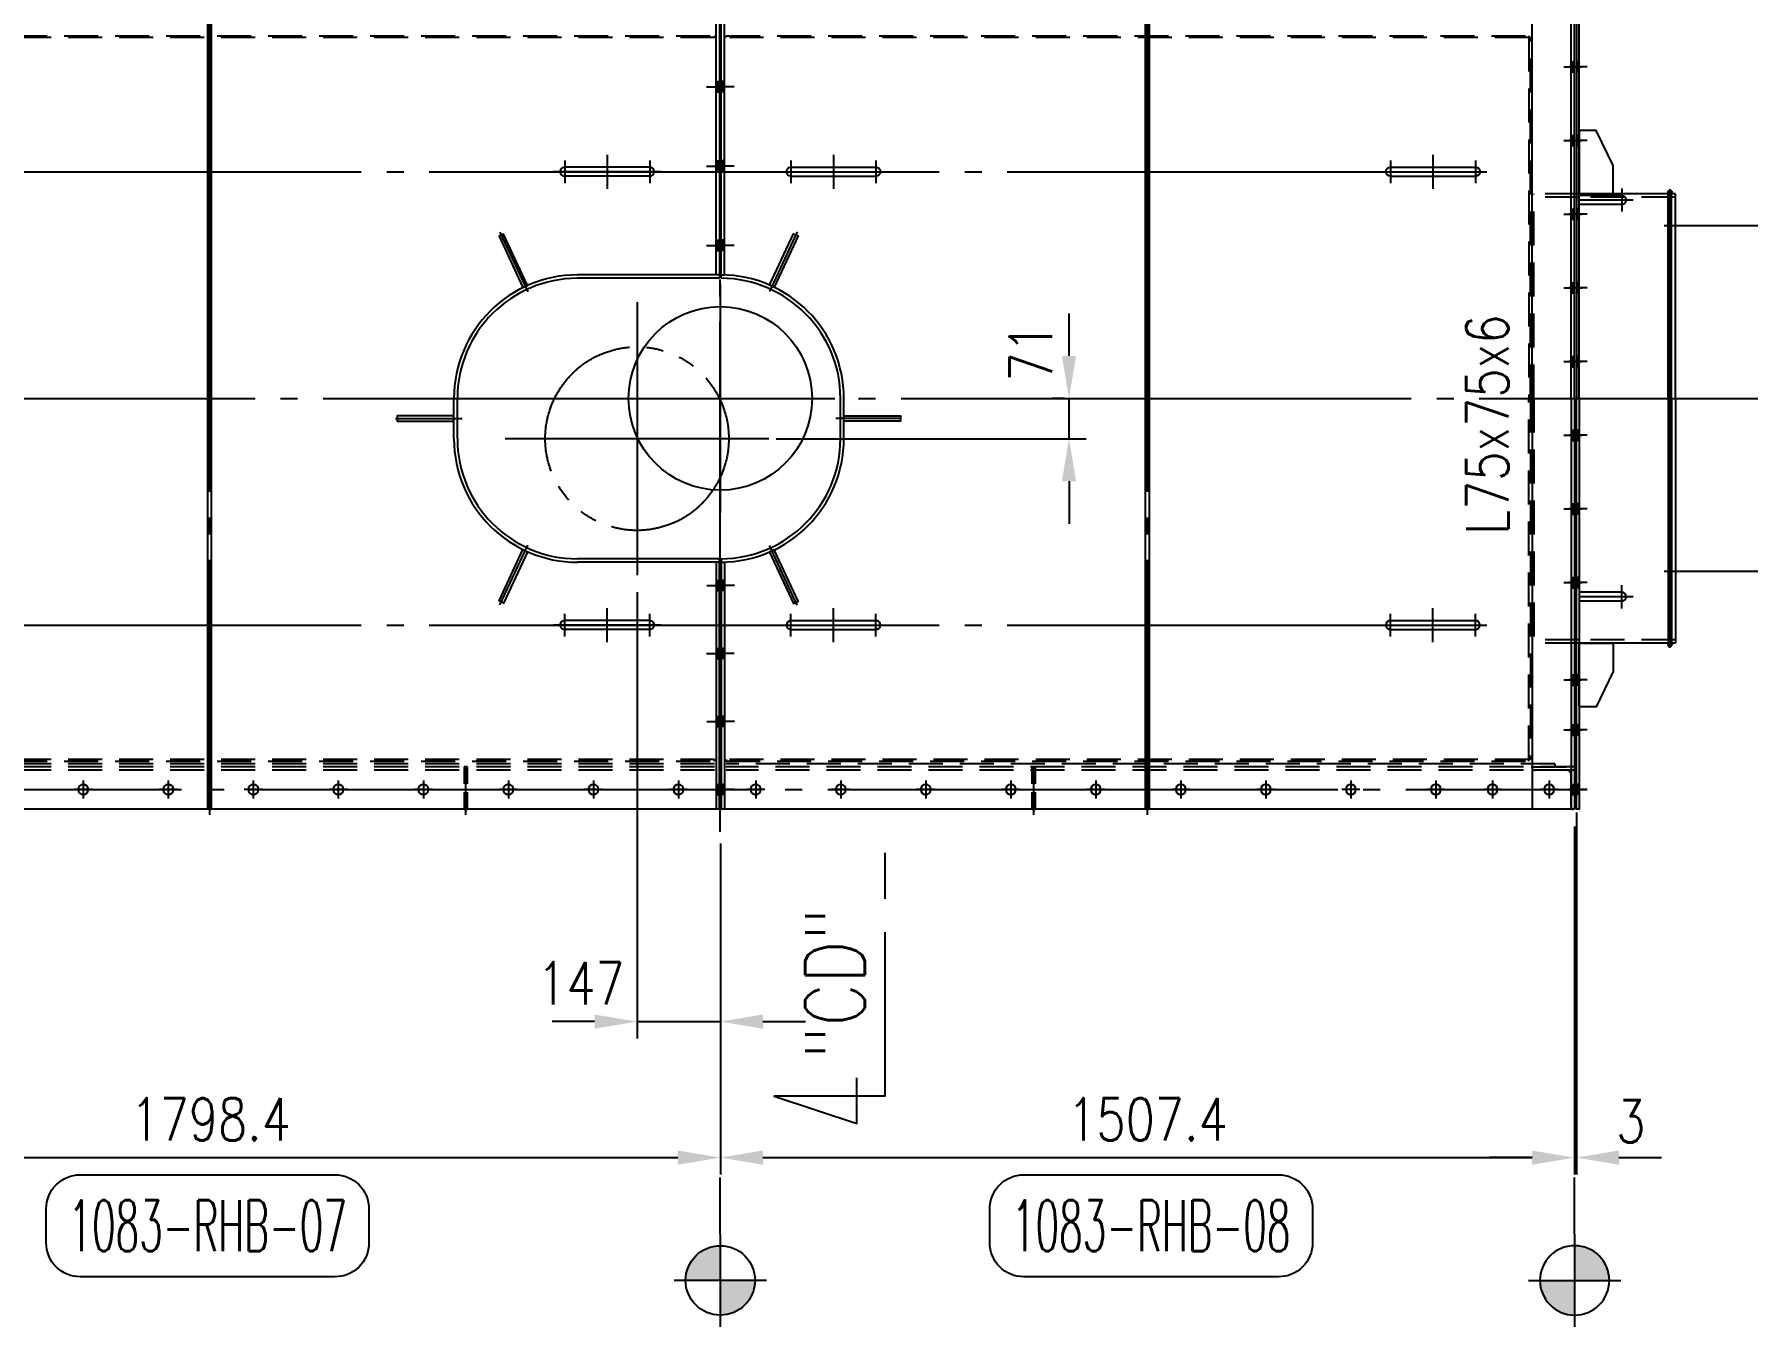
# Model space of a CAD drawing. Header units: millimetres. Extents: x 0 to 232280, y -26939 to 23794.
# Drawn here: x 40817 to 43840, y -8037 to -5757 of the extents above; entities that cross this region are included whole.
import ezdxf
from ezdxf.enums import TextEntityAlignment as Align

# ---------------------------------------------------------------- set-up
doc = ezdxf.new("R2010")
doc.units = ezdxf.units.MM
doc.header["$LTSCALE"] = 30
for name, pattern in [('JNK-CENTER', [34, 30, -1.5, 1, -1.5]), ('JNK-HIDDEN', [3, 2, -1]), ('JNK-PHANTOM', [15, 10, -1, 1, -1, 1, -1]), ('PHA', [30, 20, -2, 2, -2, 2, -2])]:
    doc.linetypes.add(name, pattern=pattern)
for name, color, linetype in [('CEN-R', 1, 'JNK-CENTER'), ('CON-C', 4, 'Continuous'), ('CON-G', 3, 'Continuous'), ('CON-W', 7, 'Continuous'), ('CON-Y', 2, 'Continuous'), ('conL-g', 3, 'Continuous'), ('Dim-W', 7, 'Continuous'), ('HID-Y', 2, 'JNK-HIDDEN'), ('MIS-B', 5, 'Continuous'), ('PAN-W', 6, 'PHA'), ('PHA-M', 6, 'JNK-PHANTOM'), ('RET PL', 2, 'Continuous'), ('STL-OBJT', 7, 'Continuous'), ('TXT-Y', 2, 'Continuous')]:
    doc.layers.add(name, color=color, linetype=linetype)
doc.styles.add('SIMPLEX', font='simplex.shx', dxfattribs={"width": 0.8})
doc.dimstyles.new('DIM30', dxfattribs={"dimscale": 30, "dimtxt": 2.5, "dimasz": 2.5, "dimexe": 1, "dimexo": 1, "dimgap": 1, "dimtad": 1, "dimdec": 0, "dimdsep": 46, "dimtxsty": 'SIMPLEX', "dimcen": 0, "dimclrd": 7, "dimclre": 7, "dimclrt": 2, "dimadec": 1, "dimazin": 2, "dimtfac": 1, "dimtdec": 0, "dimtix": 1, "dimtmove": 2, "dimatfit": 0, "dimfxl": 1, "dimtolj": 1, "dimtzin": 0, "dimarcsym": 0})

# ---------------------------------------------------------------- blocks, each defined once
blk = doc.blocks.new('A$C27160668')
at = {"layer": 'CEN-R'}
blk.add_line((0, -13), (0, 18.5), dxfattribs=at)
at = {"layer": 'HID-Y'}
for p, q in [((-9, 0), (-9, 6)), ((9, 0), (9, 6))]:
    blk.add_line(p, q, dxfattribs=at)
blk = doc.blocks.new('*D940')
at = {"layer": 'DEFPOINTS', "color": 0, "transparency": 16777216}
for p in [(43534.5, -7124.6), (42027.1, -7164.6), (43534.5, -7739.1)]:
    blk.add_point(p, dxfattribs=at)
at = {"layer": 'Dim-W', "color": 7, "lineweight": -2, "transparency": 16777216}
for p, q in [((43534.5, -7154.6), (43534.5, -7769.1)), ((42027.1, -7194.6), (42027.1, -7769.1)), ((42102.1, -7739.1), (43459.5, -7739.1))]:
    blk.add_line(p, q, dxfattribs=at)
at = {"layer": 'Dim-W', "color": 7, "transparency": 16777216}
for points in [[(42102.1, -7726.6), (42102.1, -7751.6), (42027.1, -7739.1)], [(43459.5, -7726.6), (43459.5, -7751.6), (43534.5, -7739.1)]]:
    blk.add_solid(points, dxfattribs=at)
at = {"layer": 'Dim-W', "color": 2, "transparency": 16777216, "insert": (42780.8, -7671.6), "char_height": 75, "attachment_point": 5, "style": 'SIMPLEX'}
blk.add_mtext('\\A1;1507.4', dxfattribs=at)
blk = doc.blocks.new('*D941')
at = {"layer": 'DEFPOINTS', "color": 0, "transparency": 16777216}
for p in [(43537.5, -7100.3), (43534.5, -7124.6), (43534.5, -7739.1)]:
    blk.add_point(p, dxfattribs=at)
at = {"layer": 'Dim-W', "color": 7, "lineweight": -2, "transparency": 16777216}
for p, q in [((43537.5, -7130.3), (43537.5, -7769.1)), ((43534.5, -7154.6), (43534.5, -7769.1)), ((43459.5, -7739.1), (43384.5, -7739.1)), ((43537.5, -7739.1), (43534.5, -7739.1)), ((43612.5, -7739.1), (43687.5, -7739.1))]:
    blk.add_line(p, q, dxfattribs=at)
at = {"layer": 'Dim-W', "color": 7, "transparency": 16777216}
for points in [[(43459.5, -7726.6), (43459.5, -7751.6), (43534.5, -7739.1)], [(43612.5, -7726.6), (43612.5, -7751.6), (43537.5, -7739.1)]]:
    blk.add_solid(points, dxfattribs=at)
at = {"layer": 'Dim-W', "color": 2, "transparency": 16777216, "insert": (43633.6, -7675), "char_height": 75, "attachment_point": 5, "style": 'SIMPLEX'}
blk.add_mtext('\\A1;3', dxfattribs=at)
blk = doc.blocks.new('FS-MARK')
h = blk.add_hatch(color=256)
edge = h.paths.add_edge_path()
edge.add_arc((0, 0), 1.75, 90, 180)
edge.add_line((-1.75, 0), (0, 0))
edge.add_line((0, 0), (0, 1.75))
h = blk.add_hatch(color=256)
edge = h.paths.add_edge_path()
edge.add_line((0, 0), (0, -1.75))
edge.add_arc((0, 0), 1.75, 270, 360)
edge.add_line((1.75, 0), (0, 0))
for p, q in [((0, 2.333), (0, -2.333)), ((2.333, 0), (-2.333, 0))]:
    blk.add_line(p, q)
blk.add_circle((0, 0), 1.75)
at = {"layer": 'CON-Y', "style": 'SIMPLEX', "width": 0.8}
blk.add_attdef('F.S.', (3.195, 0.998), '', height=2.5, dxfattribs=at)
blk = doc.blocks.new('A$C2FEE125F')
at = {"layer": 'CEN-R'}
for p, q in [((-16, 0), (16, 0)), ((0, 16), (0, -16))]:
    blk.add_line(p, q, dxfattribs=at)
at = {"layer": 'conL-g'}
blk.add_circle((0, 0), 9, dxfattribs=at)
blk = doc.blocks.new('A$C114C44F1')
at = {"layer": 'CEN-R'}
for p, q in [((0, 95), (0, -95)), ((-20, 75), (20, 75)), ((-30, 0), (30, 0)), ((-20, -75), (20, -75))]:
    blk.add_line(p, q, dxfattribs=at)
at = {"layer": 'CON-G'}
for p, q in [((-8, 75), (-8, -75)), ((8, 75), (8, -75))]:
    blk.add_line(p, q, dxfattribs=at)
for centre, start, end in [((0, 75), 0, 180), ((0, -75), 180, 0)]:
    blk.add_arc(centre, 8, start, end, dxfattribs=at)
blk = doc.blocks.new('*D825')
at = {"layer": 'DEFPOINTS', "color": 0, "transparency": 16777216}
for p in [(41880.1, -6711.5), (42027.1, -7154.6), (42027.1, -7499.1)]:
    blk.add_point(p, dxfattribs=at)
at = {"layer": 'Dim-W', "color": 7, "lineweight": -2, "transparency": 16777216}
for p, q in [((41880.1, -6741.5), (41880.1, -7529.1)), ((42027.1, -7184.6), (42027.1, -7529.1)), ((41805.1, -7499.1), (41730.1, -7499.1)), ((41880.1, -7499.1), (42027.1, -7499.1)), ((42102.1, -7499.1), (42177.1, -7499.1))]:
    blk.add_line(p, q, dxfattribs=at)
at = {"layer": 'Dim-W', "color": 7, "transparency": 16777216}
for points in [[(41805.1, -7486.6), (41805.1, -7511.6), (41880.1, -7499.1)], [(42102.1, -7486.6), (42102.1, -7511.6), (42027.1, -7499.1)]]:
    blk.add_solid(points, dxfattribs=at)
at = {"layer": 'Dim-W', "color": 2, "transparency": 16777216, "insert": (41781.2, -7431.6), "char_height": 75, "attachment_point": 5, "style": 'SIMPLEX'}
blk.add_mtext('\\A1;147', dxfattribs=at)
blk = doc.blocks.new('A$C6C3D49BA')
at = {"layer": 'CEN-R'}
blk.add_line((0, 14), (0, -17.5), dxfattribs=at)
at = {"layer": 'HID-Y'}
for p, q in [((-9, 0), (-9, -5)), ((9, 0), (9, -5))]:
    blk.add_line(p, q, dxfattribs=at)
blk = doc.blocks.new('A$C51930839')
at = {"layer": 'CON-W'}
h = blk.add_hatch(color=256, dxfattribs=at)
h.paths.add_polyline_path([(19, 0), (14, 0), (14, 9), (19, 9)])
h.paths.add_polyline_path([(19, -9), (14, -9), (14, 0), (19, 0)])
h = blk.add_hatch(color=256, dxfattribs=at)
h.paths.add_polyline_path([(28, -9), (22, -9), (22, 0), (28, 0)])
h.paths.add_polyline_path([(28, 0), (22, 0), (22, 9), (28, 9)])
at = {"layer": 'STL-OBJT', "xscale": -1, "rotation": 90}
for name, p in [('A$C6C3D49BA', (14, 0)), ('A$C27160668', (28, 0))]:
    blk.add_blockref(name, p, dxfattribs=at)
blk = doc.blocks.new('DUCT-TAG')
at = {"layer": 'CON-G'}
blk.add_lwpolyline([(-9.49, -1), (-9.49, 1, -0.414214), (-7.49, 3), (7.49, 3, -0.414214), (9.49, 1), (9.49, -1, -0.414214), (7.49, -3), (-7.49, -3, -0.414214)], format="xyb", close=True, dxfattribs=at)
at = {"layer": 'CON-G', "style": 'SIMPLEX', "width": 1.246304}
blk.add_attdef('NAME', text='', height=3, dxfattribs=at).set_placement((-8.19, -1.5), (8.19, -1.5), align=Align.FIT)
at = {"layer": 'CON-Y', "style": 'SIMPLEX'}
blk.add_attdef('ELEVATION', text='', height=2, dxfattribs=at).set_placement((0, -6.02), align=Align.CENTER)
blk = doc.blocks.new('*D856')
at = {"layer": 'DEFPOINTS', "color": 0, "transparency": 16777216}
for p in [(40228.7, -7160.5), (42027.1, -7164.6), (42027.1, -7739.1)]:
    blk.add_point(p, dxfattribs=at)
at = {"layer": 'Dim-W', "color": 7, "lineweight": -2, "transparency": 16777216}
for p, q in [((40228.7, -7190.5), (40228.7, -7769.1)), ((42027.1, -7194.6), (42027.1, -7769.1)), ((40303.7, -7739.1), (41952.1, -7739.1))]:
    blk.add_line(p, q, dxfattribs=at)
at = {"layer": 'Dim-W', "color": 7, "transparency": 16777216}
for points in [[(40303.7, -7726.6), (40303.7, -7751.6), (40228.7, -7739.1)], [(41952.1, -7726.6), (41952.1, -7751.6), (42027.1, -7739.1)]]:
    blk.add_solid(points, dxfattribs=at)
at = {"layer": 'Dim-W', "color": 2, "transparency": 16777216, "insert": (41127.9, -7671.6), "char_height": 75, "attachment_point": 5, "style": 'SIMPLEX'}
blk.add_mtext('\\A1;1798.4', dxfattribs=at)
blk = doc.blocks.new('A$C1F4F7F1F')
at = {"layer": 'CON-G'}
for p, rotation in [((-199.5, -325), 270), ((199.5, -1125), 90)]:
    blk.add_blockref('A$C114C44F1', p, dxfattribs=dict(at, rotation=rotation))
at = {"layer": 'CON-G', "xscale": -1}
for p, rotation in [((199.5, -325), 90), ((-199.5, -1125), 270)]:
    blk.add_blockref('A$C114C44F1', p, dxfattribs=dict(at, rotation=rotation))
blk = doc.blocks.new('A$C2AD36366')
at = {"layer": 'PAN-W'}
for p, q in [((6251, 304.7), (5906, 304.7)), ((5906, -304.7), (6251, -304.7))]:
    blk.add_line(p, q, dxfattribs=at)
blk = doc.blocks.new('A$C041A5C56')
at = {"layer": 'CEN-R'}
for p, q in [((0, 201.9), (0, -201.9)), ((-201.9, 0), (201.9, 0))]:
    blk.add_line(p, q, dxfattribs=at)
at = {"layer": 'CON-Y'}
blk.add_circle((0, 0), 161.9, dxfattribs=at)
blk = doc.blocks.new('A$C25D030D1')
at = {"layer": 'CEN-R'}
for p, q in [((0, 240.9), (0, -240.9)), ((-232.6, 0), (232.6, 0))]:
    blk.add_line(p, q, dxfattribs=at)
at = {"layer": 'PHA-M'}
blk.add_circle((0, 0), 161.9, dxfattribs=at)
blk = doc.blocks.new('A$C0E622BE6')
at = {"layer": 'CEN-R'}
blk.add_line((0, 14), (0, -17.5), dxfattribs=at)
at = {"layer": 'HID-Y'}
for p, q in [((-9, -3), (-9, -9)), ((9, -3), (9, -9))]:
    blk.add_line(p, q, dxfattribs=at)
blk = doc.blocks.new('*D776')
at = {"color": 7, "lineweight": -2, "transparency": 16777216}
for p, q in [((42642.3, -6324.6), (42642.3, -6249.6)), ((42634.3, -6399.6), (42612.3, -6399.6)), ((42642.3, -6470.6), (42642.3, -6399.6)), ((42125.9, -6470.6), (42672.3, -6470.6)), ((42642.3, -6545.6), (42642.3, -6620.6))]:
    blk.add_line(p, q, dxfattribs=at)
at = {"color": 7, "transparency": 16777216}
for points in [[(42629.8, -6324.6), (42654.8, -6324.6), (42642.3, -6399.6)], [(42629.8, -6545.6), (42654.8, -6545.6), (42642.3, -6470.6)]]:
    blk.add_solid(points, dxfattribs=at)
at = {"layer": 'DEFPOINTS', "color": 0, "transparency": 16777216}
for p in [(42642.3, -6399.6), (42664.3, -6399.6), (42095.9, -6470.6)]:
    blk.add_point(p, dxfattribs=at)
at = {"color": 2, "transparency": 16777216, "insert": (42574.8, -6318.6), "char_height": 75, "attachment_point": 5, "rotation": 90, "style": 'SIMPLEX'}
blk.add_mtext('\\A1;71', dxfattribs=at)
blk = doc.blocks.new('SECMARK2')
at = {"layer": 'CON-C'}
blk.add_line((0, 0), (-2.72, 0), dxfattribs=at)
blk.add_lwpolyline([(-4.67, 0), (-14.32, 0), (-14.32, 6.51), (-15.93, 1.64), (-13.23, 1.64)], dxfattribs=at)
at = {"layer": 'CON-C', "style": 'SIMPLEX', "width": 0.8}
blk.add_attdef('TAG', (-12.98, 1.18), '', height=3.5, dxfattribs=at)
blk = doc.blocks.new('A$C751203EC')
at = {"layer": 'CEN-R'}
for p, q in [((-20.4, 0), (75, 0)), ((0, 20.4), (0, -20.4))]:
    blk.add_line(p, q, dxfattribs=at)
at = {"layer": 'CON-G'}
for p, q in [((0, 8), (75, 8)), ((0, -8), (75, -8))]:
    blk.add_line(p, q, dxfattribs=at)
blk.add_arc((0, 0), 8, 90, 270, dxfattribs=at)

msp = doc.modelspace()

# ---------------------------------------------------------------- hatches: boundary and pattern name
at = {"layer": 'CON-W'}
h = msp.add_hatch(color=256, dxfattribs=at)
h.paths.add_polyline_path([(43534.48, -7089.55), (43528.48, -7089.55), (43528.48, -7098.55), (43534.48, -7098.55)])
h.paths.add_polyline_path([(43534.48, -7080.55), (43528.48, -7080.55), (43528.48, -7089.55), (43534.48, -7089.55)])
h = msp.add_hatch(color=256, dxfattribs=at)
h.paths.add_polyline_path([(43537.48, -7089.55), (43542.48, -7089.55), (43542.48, -7080.55), (43537.48, -7080.55)])
h.paths.add_polyline_path([(43537.48, -7098.55), (43542.48, -7098.55), (43542.48, -7089.55), (43537.48, -7089.55)])

# ---------------------------------------------------------------- linework, layer by layer
for points in [[(42019.58, -5858.55), (42019.58, -5840.55), (42034.58, -5858.55), (42034.58, -5840.55)], [(42019.58, -5998.55), (42019.58, -5980.55), (42034.58, -5998.55), (42034.58, -5980.55)], [(42019.58, -6138.55), (42019.58, -6120.55), (42034.58, -6138.55), (42034.58, -6120.55)], [(42020.05, -6720.55), (42020.05, -6738.55), (42035.05, -6720.55), (42035.05, -6738.55)], [(42019.58, -6840.55), (42019.58, -6858.55), (42034.58, -6840.55), (42034.58, -6858.55)], [(42020.05, -6960.55), (42020.05, -6978.55), (42035.05, -6960.55), (42035.05, -6978.55)], [(42019.58, -7080.55), (42019.58, -7098.55), (42034.58, -7080.55), (42034.58, -7098.55)]]:
    msp.add_solid(points)
at = {"layer": 'CEN-R'}
for p, q in [((42027.08, -7164.55), (42027.08, -5634.55)), ((42027.08, -7164.55), (42027.08, -5634.55)), ((41125.58, -5664.55), (41125.58, -7134.55)), ((42780.48, -5664.55), (42780.48, -7134.55)), ((32333.48, -5999.55), (43248.52, -5999.55)), ((43707.48, -6035.55), (43697.48, -6035.55)), ((43702.48, -6030.55), (43702.48, -6040.55)), ((43702.48, -6035.55), (43702.48, -6834.55)), ((41638.29, -6106.21), (41687.32, -6211.34)), ((42162.63, -6105.64), (42113.61, -6210.77)), ((31126.06, -6399.55), (44559.46, -6399.55)), ((41453.92, -6435.05), (41569.92, -6435.05)), ((41455.42, -6435.05), (41571.42, -6435.05)), ((42346.74, -6435.05), (42230.74, -6435.05)), ((41638.29, -6763.89), (41687.32, -6658.76)), ((42162.63, -6764.46), (42113.61, -6659.34)), ((32333.48, -6799.55), (43248.52, -6799.55)), ((43702.48, -6839.55), (43702.48, -6829.55)), ((43707.48, -6834.55), (43697.48, -6834.55)), ((41578.03, -7134.55), (41578.03, -7049.55)), ((42579.98, -7134.55), (42579.98, -7049.55)), ((32016.51, -7089.55), (43556.45, -7089.55))]:
    msp.add_line(p, q, dxfattribs=at)
at = {"layer": 'CON-G'}
for p, q in [((42019.58, -6181.6), (42019.58, -5674.55)), ((42025.58, -5674.55), (42025.58, -6187.6)), ((42028.58, -6187.61), (42028.58, -5674.55)), ((42034.58, -6181.61), (42034.58, -5674.55)), ((43459.48, -6399.55), (43459.48, -5674.55)), ((43528.48, -6399.55), (43528.48, -5674.55)), ((43534.48, -6399.55), (43534.48, -5674.55)), ((43537.48, -5674.55), (43537.48, -6399.55)), ((43542.48, -6399.55), (43542.48, -5674.55)), ((43712.48, -6038.55), (43542.48, -6038.55)), ((43699.48, -6399.55), (43699.48, -6035.55)), ((43705.48, -6399.55), (43705.48, -6035.55)), ((43712.48, -6399.55), (43712.48, -6038.55)), ((42028.58, -6181.61), (42034.58, -6181.61)), ((41557.13, -6470.55), (41557.13, -6399.55)), ((41563.13, -6470.55), (41563.13, -6399.55)), ((42239.03, -6470.56), (42239.03, -6399.55)), ((42245.03, -6470.56), (42245.03, -6399.55)), ((43459.48, -6399.55), (43459.48, -7124.55)), ((43528.48, -6399.55), (43528.48, -7124.55)), ((43534.48, -6399.55), (43534.48, -7124.55)), ((43699.48, -6399.55), (43699.48, -6834.55)), ((43705.48, -6399.55), (43705.48, -6834.55)), ((43712.48, -6399.55), (43712.48, -6831.55)), ((42025.58, -6682.5), (41775.08, -6682.5)), ((42025.58, -6688.5), (41775.08, -6688.5)), ((42019.58, -6688.5), (42019.58, -7124.55)), ((42025.58, -7124.55), (42025.58, -6682.5)), ((42028.58, -6682.5), (42028.58, -7124.55)), ((42028.58, -6688.5), (42034.58, -6688.5)), ((42034.58, -6688.5), (42034.58, -7124.55)), ((43712.48, -6831.55), (43542.48, -6831.55)), ((42025.58, -7124.55), (40629.38, -7124.55)), ((42025.58, -7124.55), (42028.58, -7124.55)), ((43534.48, -7124.55), (42028.58, -7124.55))]:
    msp.add_line(p, q, dxfattribs=at)
for points in [[(41128.58, -7124.55), (41122.58, -7124.55), (41122.58, -5674.55), (41128.58, -5674.55)], [(42783.48, -7124.55), (42777.48, -7124.55), (42777.48, -5674.55), (42783.48, -5674.55)], [(41687.05, -6200.12), (41644.79, -6109.49), (41636.63, -6113.29), (41678.89, -6203.92)], [(42113.88, -6199.55), (42156.14, -6108.92), (42164.3, -6112.72), (42122.03, -6203.35)], [(41557.13, -6430.55), (41457.13, -6430.55), (41457.13, -6439.55), (41557.13, -6439.55)], [(42245.03, -6430.55), (42345.03, -6430.55), (42345.03, -6439.55), (42245.03, -6439.55)], [(41687.05, -6669.98), (41644.79, -6760.61), (41636.63, -6756.81), (41678.89, -6666.18)], [(42113.88, -6670.56), (42156.14, -6761.19), (42164.3, -6757.39), (42122.03, -6666.75)]]:
    msp.add_lwpolyline(points, close=True, dxfattribs=at)
for points in [[(43602.48, -6038.55), (43602.48, -5988.55), (43572.48, -5926.55), (43542.48, -5926.55), (43542.48, -6038.55), (43602.48, -6038.55)], [(42025.58, -6187.6), (41775.08, -6187.6)], [(42025.58, -6181.6), (41775.32, -6181.6)], [(43542.48, -6399.55), (43542.48, -7124.55), (43537.48, -7124.55), (43537.48, -6399.55)], [(43602.48, -6831.55), (43602.48, -6881.55), (43572.48, -6943.55), (43542.48, -6943.55), (43542.48, -6831.55), (43602.48, -6831.55)]]:
    msp.add_lwpolyline(points, dxfattribs=at)
for centre, radius, start, end in [((43702.48, -6035.55), 3, 0, 180), ((41775.08, -6399.55), 217.95, 90, 180), ((41775.08, -6399.55), 211.95, 90, 180), ((42027.08, -6399.55), 217.95, 0, 89.60567), ((42027.08, -6399.55), 211.95, 0, 89.59451), ((41775.08, -6470.55), 217.95, 180, 270), ((41775.08, -6470.55), 211.95, 180, 270), ((42027.08, -6470.56), 211.95, 270.40549, 0), ((42027.08, -6470.56), 217.95, 270.39433, 0), ((43702.48, -6834.55), 3, 180, 0)]:
    msp.add_arc(centre, radius, start, end, dxfattribs=at)
at = {"layer": 'Dim-W'}
for p, q in [((42027.08, -7874.12), (42027.08, -7774.12)), ((43534.48, -7874.12), (43534.48, -7774.12))]:
    msp.add_line(p, q, dxfattribs=at)
at = {"layer": 'HID-Y'}
for p, q in [((43462.48, -6399.55), (43462.48, -6038.55)), ((43542.48, -6038.55), (43462.48, -6038.55)), ((43542.48, -6044.55), (43462.48, -6044.55)), ((43712.48, -6044.55), (43542.48, -6044.55)), ((43705.48, -6038.55), (43699.48, -6038.55)), ((43462.48, -6399.55), (43462.48, -6831.55)), ((43542.48, -6825.55), (43462.48, -6825.55)), ((43542.48, -6831.55), (43462.48, -6831.55)), ((43712.48, -6825.55), (43542.48, -6825.55)), ((43705.48, -6831.55), (43699.48, -6831.55)), ((42016.58, -7055.55), (39239.18, -7055.55)), ((42016.58, -7044.55), (39772.98, -7044.55)), ((42016.58, -7049.55), (39772.98, -7049.55)), ((43499.48, -7044.55), (42037.58, -7044.55)), ((43534.48, -7049.55), (42037.58, -7049.55)), ((43534.48, -7055.55), (42037.58, -7055.55)), ((43499.48, -7044.55), (43499.48, -7049.55))]:
    msp.add_line(p, q, dxfattribs=at)
at = {"layer": 'HID-Y', "ltscale": 0.5}
for points in [[(41575.03, -7124.55), (41581.03, -7124.55), (41581.03, -7049.55), (41575.03, -7049.55)], [(42576.98, -7124.55), (42582.98, -7124.55), (42582.98, -7049.55), (42576.98, -7049.55)]]:
    msp.add_lwpolyline(points, close=True, dxfattribs=at)
at = {"layer": 'HID-Y'}
msp.add_lwpolyline([(43534.48, -7049.55), (43534.48, -7124.55), (43532.48, -7124.55, -0.4142136), (43528.48, -7120.55), (43528.48, -7064.05, 0.4142136), (43519.98, -7055.55), (43463.48, -7055.55, -0.4142136), (43459.48, -7051.55), (43459.48, -7049.55)], format="xyb", close=True, dxfattribs=at)
for centre, start, end in [((43702.48, -6035.55), 180, 0), ((43702.48, -6834.55), 0, 180)]:
    msp.add_arc(centre, 3, start, end, dxfattribs=at)
at = {"layer": 'RET PL', "color": 6, "linetype": 'JNK-HIDDEN'}
for points in [[(40239.18, -5759.55), (42016.58, -5759.55), (42016.58, -5762.55), (40239.18, -5762.55)], [(43456.48, -6399.55), (43456.48, -5762.55), (43453.48, -5762.55), (43453.48, -6399.55)], [(43456.48, -6399.55), (43456.48, -7036.55), (43453.48, -7036.55), (43453.48, -6399.55)], [(40239.18, -7039.55), (42016.58, -7039.55), (42016.58, -7036.55), (40239.18, -7036.55)]]:
    msp.add_lwpolyline(points, dxfattribs=at)
for points in [[(42037.58, -5759.55), (43453.48, -5759.55), (43453.48, -5762.55), (42037.58, -5762.55)], [(42037.58, -7039.55), (43453.48, -7039.55), (43453.48, -7036.55), (42037.58, -7036.55)]]:
    msp.add_lwpolyline(points, close=True, dxfattribs=at)

# ---------------------------------------------------------------- block references
at = {"layer": 'CON-G', "xscale": -1, "rotation": 90}
msp.add_blockref('A$C114C44F1', (43284.48, -5999.55), dxfattribs=at)
at = {"layer": 'CON-G', "xscale": -1}
for name, p in [('A$C751203EC', (43617.48, -6049.55)), ('A$C2FEE125F', (40903.08, -7089.55)), ('A$C2FEE125F', (41053.08, -7089.55)), ('A$C2FEE125F', (41203.08, -7089.55)), ('A$C2FEE125F', (41353.08, -7089.55)), ('A$C2FEE125F', (41503.08, -7089.55)), ('A$C2FEE125F', (41653.08, -7089.55)), ('A$C2FEE125F', (41803.08, -7089.55)), ('A$C2FEE125F', (41953.08, -7089.55)), ('A$C2FEE125F', (42089.48, -7089.55)), ('A$C2FEE125F', (42239.48, -7089.55)), ('A$C2FEE125F', (42389.48, -7089.55)), ('A$C2FEE125F', (42539.48, -7089.55)), ('A$C2FEE125F', (42689.48, -7089.55)), ('A$C2FEE125F', (42839.48, -7089.55)), ('A$C2FEE125F', (42989.48, -7089.55)), ('A$C2FEE125F', (43139.48, -7089.55)), ('A$C2FEE125F', (43289.48, -7089.55)), ('A$C2FEE125F', (43389.48, -7089.55)), ('A$C2FEE125F', (43489.48, -7089.55))]:
    msp.add_blockref(name, p, dxfattribs=at)
at = {"layer": 'CON-G'}
for name, p, rotation in [('A$C751203EC', (43617.48, -6749.55), 180), ('A$C114C44F1', (43284.48, -6799.55), 90)]:
    msp.add_blockref(name, p, dxfattribs=dict(at, rotation=rotation))
at = {"layer": 'CON-W'}
ref = msp.add_blockref('SECMARK2', (42317.41, -7201.15), dxfattribs=dict(at, xscale=30, yscale=30, zscale=30, rotation=90))
ref.add_attrib('TAG', '"CD"', (42282.01, -7564.93), dxfattribs={"layer": 'CON-C', "height": 105, "rotation": 90, "style": 'SIMPLEX', "width": 0.8})
ref = msp.add_blockref('DUCT-TAG', (41122.48, -7859.38), dxfattribs=dict(at, xscale=30, yscale=30, zscale=30))
ref.add_attrib('NAME', '1083-RHB-07', dxfattribs={"layer": 'CON-G', "height": 90, "style": 'SIMPLEX', "width": 0.507345}).set_placement((40876.78, -7904.38), (41368.18, -7904.38), align=Align.FIT)
ref = msp.add_blockref('DUCT-TAG', (42787.24, -7859.38), dxfattribs=dict(at, xscale=30, yscale=30, zscale=30))
ref.add_attrib('NAME', '1083-RHB-08', dxfattribs={"layer": 'CON-G', "height": 90, "style": 'SIMPLEX', "width": 0.507345}).set_placement((42541.54, -7904.38), (43032.94, -7904.38), align=Align.FIT)
at = {"layer": 'Dim-W', "xscale": -1}
for p in [(43556.45, -5814.55), (43556.45, -5944.55), (43556.45, -6074.55), (43556.45, -6204.55), (43556.45, -6334.55)]:
    msp.add_blockref('A$C51930839', p, dxfattribs=at)
at = {"layer": 'Dim-W'}
for name, p in [('A$C2AD36366', (37786.48, -6399.55)), ('A$C1F4F7F1F', (42027.08, -5674.55))]:
    msp.add_blockref(name, p, dxfattribs=at)
at = {"layer": 'Dim-W', "rotation": 180}
for p in [(43556.45, -6464.55), (43556.45, -6594.55), (43556.45, -6724.55), (43556.45, -6896.35), (43556.45, -6984.55)]:
    msp.add_blockref('A$C51930839', p, dxfattribs=at)
at = {"layer": 'Dim-W', "yscale": 35, "zscale": 35}
for p, xscale in [((42027.08, -7955.79), 35), ((43534.48, -7955.79), -35)]:
    msp.add_blockref('FS-MARK', p, dxfattribs=dict(at, xscale=xscale))
at = {"layer": 'MIS-B'}
for name, p in [('A$C041A5C56', (42027.08, -6399.55)), ('A$C25D030D1', (41880.08, -6470.55))]:
    msp.add_blockref(name, p, dxfattribs=at)
at = {"layer": 'STL-OBJT', "xscale": -1}
for p, rotation in [((42016.58, -5849.55), 90), ((42016.58, -5849.55), 90), ((42016.58, -5989.55), 90), ((42016.58, -5989.55), 90), ((42016.58, -6129.55), 90), ((42016.58, -6129.55), 90), ((42038.05, -6729.55), 270), ((42038.05, -6729.55), 270), ((42037.58, -6849.55), 270), ((42037.58, -6849.55), 270), ((42038.05, -6969.55), 270), ((42038.05, -6969.55), 270), ((42037.58, -7089.55), 270), ((42037.58, -7089.55), 270)]:
    msp.add_blockref('A$C0E622BE6', p, dxfattribs=dict(at, rotation=rotation))
at = {"layer": 'STL-OBJT'}
for name, p, rotation in [('A$C0E622BE6', (42037.58, -5849.55), 270), ('A$C0E622BE6', (42037.58, -5849.55), 270), ('A$C0E622BE6', (42037.58, -5989.55), 270), ('A$C0E622BE6', (42037.58, -5989.55), 270), ('A$C0E622BE6', (42037.58, -6129.55), 270), ('A$C0E622BE6', (42037.58, -6129.55), 270), ('A$C0E622BE6', (42017.05, -6729.55), 90), ('A$C0E622BE6', (42017.05, -6729.55), 90), ('A$C0E622BE6', (42016.58, -6849.55), 90), ('A$C0E622BE6', (42016.58, -6849.55), 90), ('A$C0E622BE6', (42017.05, -6969.55), 90), ('A$C0E622BE6', (42017.05, -6969.55), 90), ('A$C0E622BE6', (42016.58, -7089.55), 90), ('A$C0E622BE6', (42016.58, -7089.55), 90), ('A$C27160668', (43528.48, -7089.55), 270), ('A$C27160668', (43528.48, -7089.55), 270), ('A$C6C3D49BA', (43542.48, -7089.55), 270)]:
    msp.add_blockref(name, p, dxfattribs=dict(at, rotation=rotation))

# ---------------------------------------------------------------- texts
at = {"layer": 'TXT-Y', "color": 2, "style": 'SIMPLEX', "width": 0.8}
msp.add_text('L75x75x6', height=75, rotation=90, dxfattribs=at).set_placement((43417.77, -6639.96))

# ---------------------------------------------------------------- dimensions: what is measured, and where the dimension line sits
dim = msp.add_linear_dim(base=(42642.3, -6399.55), p1=(42095.89, -6470.55), p2=(42664.27, -6399.55), angle=90, dimstyle='DIM30')
dim.commit()
dim.dimension.update_dxf_attribs({"geometry": '*D776', "text_midpoint": (42574.8, -6318.65), "dimtype": 160})
at = {"layer": 'Dim-W'}
dim = msp.add_linear_dim(base=(42027.08, -7499.12), p1=(41880.08, -6711.46), p2=(42027.08, -7154.55), dimstyle='DIM30', dxfattribs=at)
dim.commit()
dim.dimension.update_dxf_attribs({"geometry": '*D825', "text_midpoint": (41781.21, -7431.62), "dimtype": 160})
dim = msp.add_linear_dim(base=(43534.48, -7739.12), p1=(43537.48, -7100.26), p2=(43534.48, -7124.55), angle=180, dimstyle='DIM30', dxfattribs=at)
dim.commit()
dim.dimension.update_dxf_attribs({"geometry": '*D941', "text_midpoint": (43633.63, -7675.01), "dimtype": 160})
for base, p1, p2, picture, middle in [((43534.48, -7739.12), (42027.08, -7164.55), (43534.48, -7124.55), '*D940', (42780.78, -7671.62)), ((42027.08, -7739.12), (40228.68, -7160.48), (42027.08, -7164.55), '*D856', (41127.88, -7671.62))]:
    dim = msp.add_linear_dim(base=base, p1=p1, p2=p2, dimstyle='DIM30', override={"dimdec": 1}, dxfattribs=at)
    dim.commit()
    dim.dimension.update_dxf_attribs({"geometry": picture, "text_midpoint": middle})

doc.saveas('drawing.dxf')
